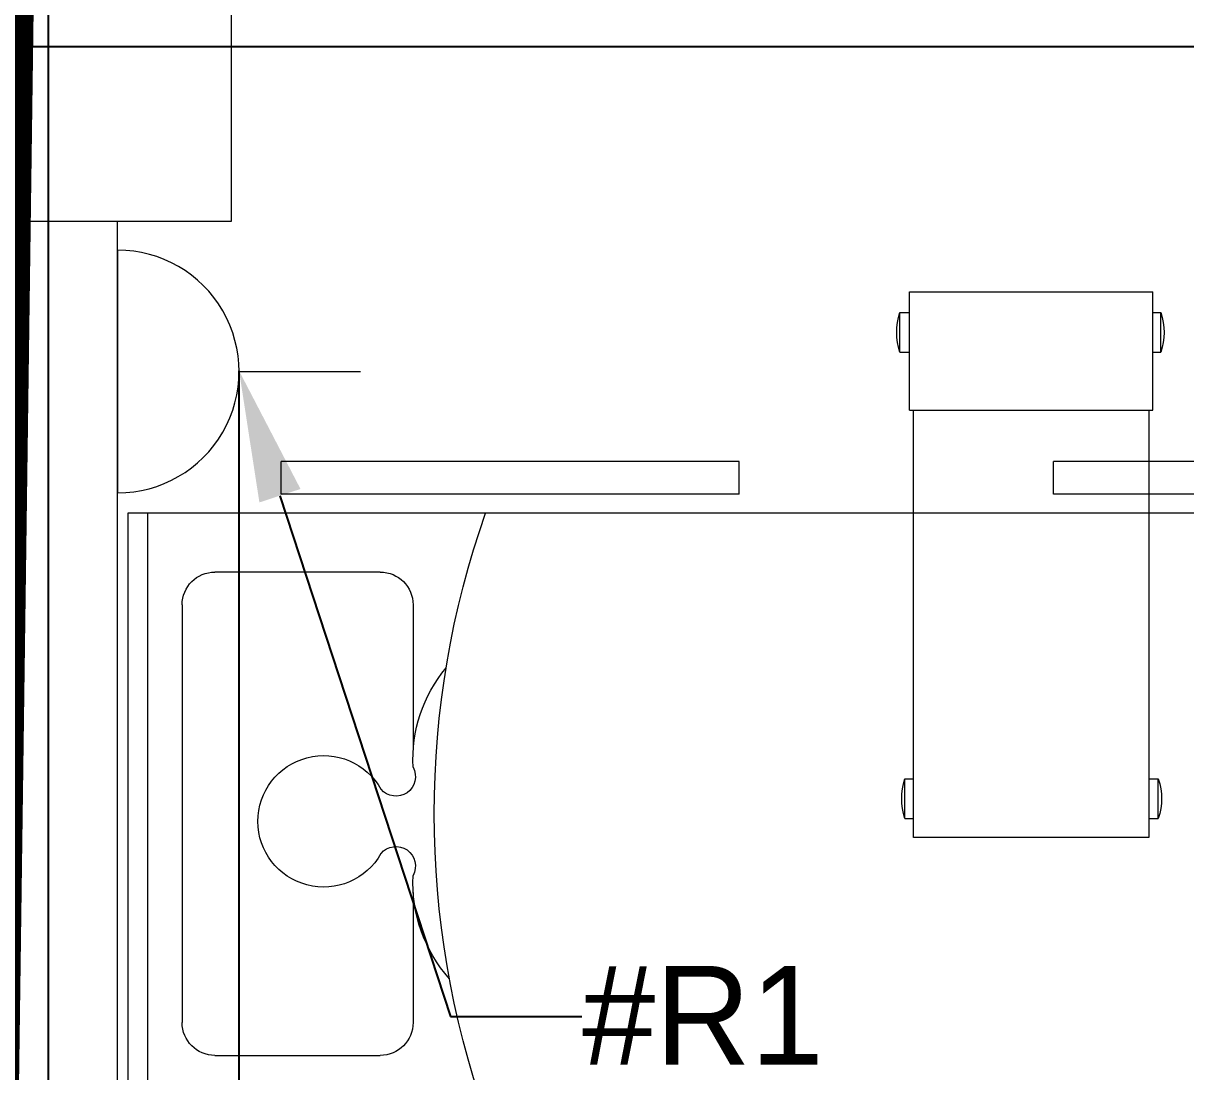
# Model space of a CAD drawing. Header units: metres. Extents: x 75097 to 220695, y -1557923 to -1361206.
# Drawn here: x 122725 to 124492, y -1427996 to -1426402 of the extents above; entities that cross this region are included whole.
import ezdxf
from ezdxf import colors
from ezdxf.entities.mleader import LeaderData, LeaderLine
from ezdxf.math import Vec2, Vec3

# ---------------------------------------------------------------- set-up
doc = ezdxf.new("R2010")
doc.units = ezdxf.units.M
doc.linetypes.add('DASHED2', pattern=[0.375, 0.25, -0.125])
doc.layers.get('0').update_dxf_attribs({"lineweight": 0})
doc.layers.add('A-100 - Copy$0$axes', color=8, linetype='Continuous')
for name, color, linetype, lineweight in [('A-100 - Copy$0$Medical Equipment and Furniture', 8, 'Continuous', 0), ('A-100 - Copy$0$Medical Equipment and Furniture1', 8, 'Continuous', 5), ('A-100 - Copy$0$Structure', 8, 'Continuous', 9), ('A-100 - Copy$0$Walls', 8, 'Continuous', 0)]:
    doc.layers.add(name, color=color, linetype=linetype, lineweight=lineweight)
doc.layers.add('E-POWR', color=7, linetype='Continuous', lineweight=9, true_color=0x4e7e3e)
doc.styles.get("Standard").update_dxf_attribs({"font": 'GOTHIC.TTF'})

# ---------------------------------------------------------------- blocks, each defined once
blk = doc.blocks.new('NORMAL SOCKET')
at = {"layer": 'E-POWR'}
for p, q in [((0, 307.7), (0, 615.4)), ((-307.7, 0), (307.7, 0))]:
    blk.add_line(p, q, dxfattribs=at)
blk.add_ellipse((0, 0), major_axis=(32.8, 305.9), ratio=1, start_param=4.81904, end_param=7.960633, dxfattribs=at)
blk = doc.blocks.new('A-100 - Copy$0$Hospital Bed')
at = {"layer": 'A-100 - Copy$0$Medical Equipment and Furniture1'}
for p, q in [((38.105, -102.6245, 0), (38.105, -101.7101, 0)), ((38.135, -102.6245, 0), (38.135, -101.7101, 0)), ((38.2374, -101.7997, 0), (38.4887, -101.7997, 0)), ((38.1874, -102.485, 0), (38.1874, -101.8497, 0)), ((38.5387, -102.0476, 0), (38.5387, -101.8497, 0)), ((38.5387, -102.485, 0), (38.5387, -102.264, 0)), ((38.4887, -102.535, 0), (38.2374, -102.535, 0)), ((40.4164, -102.6245, 0), (38.105, -102.6245, 0)), ((38.338, -102.6532, 0), (38.338, -102.7032, 0)), ((39.0347, -102.6532, 0), (38.338, -102.6532, 0)), ((39.0347, -102.6532, 0), (39.0347, -102.7032, 0)), ((40.209, -102.6532, 0), (39.5123, -102.6532, 0)), ((39.5123, -102.6532, 0), (39.5123, -102.7032, 0)), ((39.0347, -102.7032, 0), (38.338, -102.7032, 0)), ((40.209, -102.7032, 0), (39.5123, -102.7032, 0))]:
    blk.add_line(p, q, dxfattribs=at)
at = {"layer": 'A-100 - Copy$0$Medical Equipment and Furniture1', "elevation": 0}
for points in [[(38.6489, -102.6245), (38.6489, -102.6245), (38.6489, -102.6245), (38.6489, -102.6245), (38.6489, -102.6245), (38.6489, -102.6245), (38.6489, -102.6245), (38.6489, -102.6245), (38.6489, -102.6245), (38.6489, -102.6245), (38.6489, -102.6245), (38.6489, -102.6245), (38.6489, -102.6245), (38.6489, -102.6245), (38.6489, -102.6245), (38.6489, -102.6245), (38.6489, -102.6245), (38.6489, -102.6245), (38.6489, -102.6245), (38.6489, -102.6245), (38.6489, -102.6245), (38.6489, -102.6245), (38.6489, -102.6245), (38.6489, -102.6245), (38.6489, -102.6245), (38.6489, -102.6245), (38.6489, -102.6245), (38.6489, -102.6245), (38.6489, -102.6245), (38.6489, -102.6245), (38.6489, -102.6245), (38.6489, -102.6245), (38.6489, -102.6245), (38.6489, -102.6245), (38.6489, -102.6245), (38.6489, -102.6245), (38.6489, -102.6245), (38.6489, -102.6245), (38.6489, -102.6245), (38.6489, -102.6245), (38.6489, -102.6245), (38.6489, -102.6245), (38.6489, -102.6245), (38.6489, -102.6245), (38.6489, -102.6245), (38.6489, -102.6245), (38.6489, -102.6245), (38.6489, -102.6245), (38.6489, -102.6245), (38.6489, -102.6245), (38.6489, -102.6245), (38.6489, -102.6245), (38.6489, -102.6245), (38.6489, -102.6245), (38.6489, -102.6245), (38.6489, -102.6245), (38.6489, -102.6245), (38.6489, -102.6245), (38.6489, -102.6245), (38.6489, -102.6245), (38.6489, -102.6245), (38.6489, -102.6245), (38.6489, -102.6245), (38.6489, -102.6245), (38.6489, -102.6245), (38.6489, -102.6245), (38.6489, -102.6245), (38.6489, -102.6245), (38.6489, -102.6245), (38.6489, -102.6245), (38.6489, -102.6245), (38.6489, -102.6245), (38.6489, -102.6245), (38.6489, -102.6245), (38.6489, -102.6245), (38.6489, -102.6245), (38.6489, -102.6245), (38.6489, -102.6245), (38.6489, -102.6245), (38.6489, -102.6245), (38.6489, -102.6245), (38.6489, -102.6245), (38.6489, -102.6245), (38.6489, -102.6245), (38.6489, -102.6245), (38.6489, -102.6245), (38.6489, -102.6245), (38.6489, -102.6245), (38.6489, -102.6245), (38.6489, -102.6245), (38.6489, -102.6245), (38.6489, -102.6245), (38.6489, -102.6245), (38.6489, -102.6245), (38.6489, -102.6245), (38.6489, -102.6245), (38.6489, -102.6245), (38.6489, -102.6245), (38.6489, -102.6245), (38.6489, -102.6245), (38.6489, -102.6245), (38.6489, -102.6245), (38.6489, -102.6245), (38.6489, -102.6245), (38.6489, -102.6245), (38.6489, -102.6245), (38.6489, -102.6245), (38.6489, -102.6245), (38.6489, -102.6245), (38.6489, -102.6245), (38.6489, -102.6245), (38.6489, -102.6245), (38.6489, -102.6245), (38.6489, -102.6245), (38.6489, -102.6245), (38.6489, -102.6245), (38.6489, -102.6245), (38.6489, -102.6245), (38.6489, -102.6245), (38.6489, -102.6245), (38.6489, -102.6245), (38.6489, -102.6245), (38.6489, -102.6245), (38.6489, -102.6245), (38.6489, -102.6245), (38.6489, -102.6245), (38.6489, -102.6245), (38.6489, -102.6245), (38.6489, -102.6245), (38.6489, -102.6245), (38.6489, -102.6245), (38.6489, -102.6245), (38.6489, -102.6245), (38.6489, -102.6245), (38.6489, -102.6245), (38.6489, -102.6245), (38.6489, -102.6245), (38.6489, -102.6245), (38.6489, -102.6245), (38.6489, -102.6245), (38.6489, -102.6245), (38.6489, -102.6245), (38.6489, -102.6245), (38.6489, -102.6245), (38.6489, -102.6245), (38.6489, -102.6245), (38.6489, -102.6245), (38.6489, -102.6245), (38.6489, -102.6245), (38.6489, -102.6245), (38.6489, -102.6245), (38.6489, -102.6245), (38.6489, -102.6245), (38.6489, -102.6245), (38.6489, -102.6245), (38.6489, -102.6245), (38.6489, -102.6245), (38.6489, -102.6245), (38.6489, -102.6245), (38.6489, -102.6245), (38.6489, -102.6245), (38.6489, -102.6245), (38.6489, -102.6245), (38.6489, -102.6245), (38.6489, -102.6245), (38.6489, -102.6245), (38.6489, -102.6245), (38.6489, -102.6245), (38.6489, -102.6245), (38.6489, -102.6245), (38.6489, -102.6245), (38.6489, -102.6245), (38.6489, -102.6245), (38.6489, -102.6245), (38.6489, -102.6245), (38.6489, -102.6245), (38.6489, -102.6245), (38.6489, -102.6245), (38.6489, -102.6245), (38.6489, -102.6245), (38.6489, -102.6245), (38.6489, -102.6245), (38.6489, -102.6245), (38.6489, -102.6245), (38.6489, -102.6245), (38.6489, -102.6245), (38.6489, -102.6245), (38.6489, -102.6245), (38.6489, -102.6245), (38.6489, -102.6245), (38.6489, -102.6245), (38.6489, -102.6245), (38.6489, -102.6245), (38.6489, -102.6245), (38.6489, -102.6245), (38.6489, -102.6245), (38.6489, -102.6245), (38.6489, -102.6245), (38.6489, -102.6245), (38.6489, -102.6245), (38.6489, -102.6245), (38.6489, -102.6245), (38.6489, -102.6245), (38.6489, -102.6245), (38.6489, -102.6245), (38.6489, -102.6245), (38.6489, -102.6245), (38.6489, -102.6245), (38.6489, -102.6245), (38.6489, -102.6245), (38.6489, -102.6245), (38.6489, -102.6245), (38.6489, -102.6245), (38.6489, -102.6245), (38.6489, -102.6245), (38.6489, -102.6245), (38.6489, -102.6245), (38.6489, -102.6245), (38.6489, -102.6245)], [(38.6489, -102.6245), (38.6489, -102.6245), (38.6489, -102.6245), (38.6489, -102.6245), (38.6489, -102.6245), (38.6489, -102.6245), (38.6489, -102.6245), (38.6489, -102.6245), (38.6489, -102.6245), (38.6489, -102.6245), (38.6489, -102.6245), (38.6489, -102.6245), (38.6489, -102.6245), (38.6489, -102.6245), (38.6489, -102.6245), (38.6489, -102.6245), (38.6489, -102.6245), (38.6489, -102.6245), (38.6489, -102.6245), (38.6489, -102.6245), (38.6489, -102.6245), (38.6489, -102.6245), (38.6489, -102.6245), (38.6489, -102.6245), (38.6489, -102.6245), (38.6489, -102.6245), (38.6489, -102.6245), (38.6489, -102.6245), (38.6489, -102.6245), (38.6489, -102.6245), (38.6489, -102.6245), (38.6489, -102.6245), (38.6489, -102.6245), (38.6489, -102.6245), (38.6489, -102.6245), (38.6489, -102.6245), (38.6489, -102.6245), (38.6489, -102.6245), (38.6489, -102.6245), (38.6489, -102.6245), (38.6489, -102.6245), (38.6489, -102.6245), (38.6489, -102.6245), (38.6489, -102.6245), (38.6489, -102.6245), (38.6489, -102.6245), (38.6489, -102.6245), (38.6489, -102.6245), (38.6489, -102.6245), (38.6489, -102.6245), (38.6489, -102.6245), (38.6489, -102.6245), (38.6489, -102.6245), (38.6489, -102.6245), (38.6489, -102.6245), (38.6489, -102.6245), (38.6489, -102.6245), (38.6489, -102.6245), (38.6489, -102.6245), (38.6489, -102.6245), (38.6489, -102.6245), (38.6489, -102.6245), (38.6489, -102.6245), (38.6489, -102.6245), (38.6489, -102.6245), (38.6489, -102.6245), (38.6489, -102.6245), (38.6489, -102.6245), (38.6489, -102.6245), (38.6489, -102.6245), (38.6489, -102.6245), (38.6489, -102.6245), (38.6489, -102.6245), (38.6489, -102.6245), (38.6489, -102.6245), (38.6489, -102.6245), (38.6489, -102.6245), (38.6489, -102.6245), (38.6489, -102.6245), (38.6489, -102.6245), (38.6489, -102.6245), (38.6489, -102.6245), (38.6489, -102.6245), (38.6489, -102.6245), (38.6489, -102.6245), (38.6489, -102.6245), (38.6489, -102.6245), (38.6489, -102.6245), (38.6489, -102.6245), (38.6489, -102.6245), (38.6489, -102.6245), (38.6489, -102.6245), (38.6489, -102.6245), (38.6489, -102.6245), (38.6489, -102.6245), (38.6489, -102.6245), (38.6489, -102.6245), (38.6489, -102.6245), (38.6489, -102.6245), (38.6489, -102.6245), (38.6489, -102.6245), (38.6489, -102.6245), (38.6489, -102.6245), (38.6489, -102.6245), (38.6489, -102.6245), (38.6489, -102.6245), (38.6489, -102.6245), (38.6489, -102.6245), (38.6489, -102.6245), (38.6489, -102.6245), (38.6489, -102.6245), (38.6489, -102.6245), (38.6489, -102.6245), (38.6489, -102.6245), (38.6489, -102.6245), (38.6489, -102.6245), (38.6489, -102.6245), (38.6489, -102.6245), (38.6489, -102.6245), (38.6489, -102.6245), (38.6489, -102.6245), (38.6489, -102.6245), (38.6489, -102.6245), (38.6489, -102.6245), (38.6489, -102.6245), (38.6489, -102.6245), (38.6489, -102.6245), (38.6489, -102.6245), (38.6489, -102.6245), (38.6489, -102.6245), (38.6489, -102.6245), (38.6489, -102.6245), (38.6489, -102.6245), (38.6489, -102.6245), (38.6489, -102.6245), (38.6489, -102.6245), (38.6489, -102.6245), (38.6489, -102.6245), (38.6489, -102.6245), (38.6489, -102.6245), (38.6489, -102.6245), (38.6489, -102.6245), (38.6489, -102.6245), (38.6489, -102.6245), (38.6489, -102.6245), (38.6489, -102.6245), (38.6489, -102.6245), (38.6489, -102.6245), (38.6489, -102.6245), (38.6489, -102.6245), (38.6489, -102.6245), (38.6489, -102.6245), (38.6489, -102.6245), (38.6489, -102.6245), (38.6489, -102.6245), (38.6489, -102.6245), (38.6489, -102.6245), (38.6489, -102.6245), (38.6489, -102.6245), (38.6489, -102.6245), (38.6489, -102.6245), (38.6489, -102.6245), (38.6489, -102.6245), (38.6489, -102.6245), (38.6489, -102.6245), (38.6489, -102.6245), (38.6489, -102.6245), (38.6489, -102.6245), (38.6489, -102.6245), (38.6489, -102.6245), (38.6489, -102.6245), (38.6489, -102.6245), (38.6489, -102.6245), (38.6489, -102.6245), (38.6489, -102.6245), (38.6489, -102.6245), (38.6489, -102.6245), (38.6489, -102.6245), (38.6489, -102.6245), (38.6489, -102.6245), (38.6489, -102.6245), (38.6489, -102.6245), (38.6489, -102.6245), (38.6489, -102.6245), (38.6489, -102.6245), (38.6489, -102.6245), (38.6489, -102.6245), (38.6489, -102.6245), (38.6489, -102.6245), (38.6489, -102.6245), (38.6489, -102.6245), (38.6489, -102.6245), (38.6489, -102.6245), (38.6489, -102.6245), (38.6489, -102.6245), (38.6489, -102.6245), (38.6489, -102.6245), (38.6489, -102.6245), (38.6489, -102.6245), (38.6489, -102.6245), (38.6489, -102.6245), (38.6489, -102.6245), (38.6489, -102.6245), (38.6489, -102.6245), (38.6489, -102.6245), (38.6489, -102.6245), (38.6489, -102.6245), (38.6489, -102.6245), (38.6489, -102.6245), (38.6489, -102.6245), (38.6489, -102.6245), (38.6489, -102.6245), (38.6489, -102.6245), (38.6489, -102.6245)], [(38.6489, -102.6245), (38.6489, -102.6245), (38.6489, -102.6245), (38.6489, -102.6245), (38.6489, -102.6245), (38.6489, -102.6245), (38.6489, -102.6245), (38.6489, -102.6245), (38.6489, -102.6245), (38.6489, -102.6245), (38.6489, -102.6245), (38.6489, -102.6245), (38.6489, -102.6245), (38.6489, -102.6245), (38.6489, -102.6245), (38.6489, -102.6245), (38.6489, -102.6245), (38.6489, -102.6245), (38.6489, -102.6245), (38.6489, -102.6245), (38.6489, -102.6245), (38.6489, -102.6245), (38.6489, -102.6245), (38.6489, -102.6245), (38.6489, -102.6245), (38.6489, -102.6245), (38.6489, -102.6245), (38.6489, -102.6245), (38.6489, -102.6245), (38.6489, -102.6245), (38.6489, -102.6245), (38.6489, -102.6245), (38.6489, -102.6245), (38.6489, -102.6245), (38.6489, -102.6245), (38.6489, -102.6245), (38.6489, -102.6245), (38.6489, -102.6245), (38.6489, -102.6245), (38.6489, -102.6245), (38.6489, -102.6245), (38.6489, -102.6245), (38.6489, -102.6245), (38.6489, -102.6245), (38.6489, -102.6245), (38.6489, -102.6245), (38.6489, -102.6245), (38.6489, -102.6245), (38.6489, -102.6245), (38.6489, -102.6245), (38.6489, -102.6245), (38.6489, -102.6245), (38.6489, -102.6245), (38.6489, -102.6245), (38.6489, -102.6245), (38.6489, -102.6245), (38.6489, -102.6245), (38.6489, -102.6245), (38.6489, -102.6245), (38.6489, -102.6245), (38.6489, -102.6245), (38.6489, -102.6245), (38.6489, -102.6245), (38.6489, -102.6245), (38.6489, -102.6245), (38.6489, -102.6245), (38.6489, -102.6245), (38.6489, -102.6245), (38.6489, -102.6245), (38.6489, -102.6245), (38.6489, -102.6245), (38.6489, -102.6245), (38.6489, -102.6245), (38.6489, -102.6245), (38.6489, -102.6245), (38.6489, -102.6245), (38.6489, -102.6245), (38.6489, -102.6245), (38.6489, -102.6245), (38.6489, -102.6245), (38.6489, -102.6245), (38.6489, -102.6245), (38.6489, -102.6245), (38.6489, -102.6245), (38.6489, -102.6245), (38.6489, -102.6245), (38.6489, -102.6245), (38.6489, -102.6245), (38.6489, -102.6245), (38.6489, -102.6245), (38.6489, -102.6245), (38.6489, -102.6245), (38.6489, -102.6245), (38.6489, -102.6245), (38.6489, -102.6245), (38.6489, -102.6245), (38.6489, -102.6245), (38.6489, -102.6245), (38.6489, -102.6245), (38.6489, -102.6245), (38.6489, -102.6245), (38.6489, -102.6245), (38.6489, -102.6245), (38.6489, -102.6245), (38.6489, -102.6245), (38.6489, -102.6245), (38.6489, -102.6245), (38.6489, -102.6245), (38.6489, -102.6245), (38.6489, -102.6245), (38.6489, -102.6245), (38.6489, -102.6245), (38.6489, -102.6245), (38.6489, -102.6245), (38.6489, -102.6245), (38.6489, -102.6245), (38.6489, -102.6245), (38.6489, -102.6245), (38.6489, -102.6245), (38.6489, -102.6245), (38.6489, -102.6245), (38.6489, -102.6245), (38.6489, -102.6245), (38.6489, -102.6245), (38.6489, -102.6245), (38.6489, -102.6245), (38.6489, -102.6245), (38.6489, -102.6245), (38.6489, -102.6245), (38.6489, -102.6245), (38.6489, -102.6245), (38.6489, -102.6245), (38.6489, -102.6245), (38.6489, -102.6245), (38.6489, -102.6245), (38.6489, -102.6245), (38.6489, -102.6245), (38.6489, -102.6245), (38.6489, -102.6245), (38.6489, -102.6245), (38.6489, -102.6245), (38.6489, -102.6245), (38.6489, -102.6245), (38.6489, -102.6245), (38.6489, -102.6245), (38.6489, -102.6245), (38.6489, -102.6245), (38.6489, -102.6245), (38.6489, -102.6245), (38.6489, -102.6245), (38.6489, -102.6245), (38.6489, -102.6245), (38.6489, -102.6245), (38.6489, -102.6245), (38.6489, -102.6245), (38.6489, -102.6245), (38.6489, -102.6245), (38.6489, -102.6245), (38.6489, -102.6245), (38.6489, -102.6245), (38.6489, -102.6245), (38.6489, -102.6245), (38.6489, -102.6245), (38.6489, -102.6245), (38.6489, -102.6245), (38.6489, -102.6245), (38.6489, -102.6245), (38.6489, -102.6245), (38.6489, -102.6245), (38.6489, -102.6245), (38.6489, -102.6245), (38.6489, -102.6245), (38.6489, -102.6245), (38.6489, -102.6245), (38.6489, -102.6245), (38.6489, -102.6245), (38.6489, -102.6245), (38.6489, -102.6245), (38.6489, -102.6245), (38.6489, -102.6245), (38.6489, -102.6245), (38.6489, -102.6245), (38.6489, -102.6245), (38.6489, -102.6245), (38.6489, -102.6245), (38.6489, -102.6245), (38.6489, -102.6245), (38.6489, -102.6245), (38.6489, -102.6245), (38.6489, -102.6245), (38.6489, -102.6245), (38.6489, -102.6245), (38.6489, -102.6245), (38.6489, -102.6245), (38.6489, -102.6245), (38.6489, -102.6245), (38.6489, -102.6245), (38.6489, -102.6245), (38.6489, -102.6245), (38.6489, -102.6245), (38.6489, -102.6245), (38.6489, -102.6245), (38.6489, -102.6245), (38.6489, -102.6245), (38.6489, -102.6245), (38.6489, -102.6245), (38.6489, -102.6245), (38.6489, -102.6245), (38.6489, -102.6245), (38.6489, -102.6245), (38.6489, -102.6245), (38.6489, -102.6245), (38.6489, -102.6245), (38.6489, -102.6245), (38.6489, -102.6245), (38.6489, -102.6245), (38.6489, -102.6245), (38.6489, -102.6245), (38.6489, -102.6245), (38.6489, -102.6245), (38.6489, -102.6245), (38.6489, -102.6245), (38.6489, -102.6245), (38.6489, -102.6245), (38.6489, -102.6245), (38.6489, -102.6245), (38.6489, -102.6245), (38.6489, -102.6245), (38.6489, -102.6245), (38.6489, -102.6245), (38.6489, -102.6245), (38.6489, -102.6245), (38.6489, -102.6245), (38.6489, -102.6245), (38.6489, -102.6245), (38.6489, -102.6245), (38.6489, -102.6245), (38.6489, -102.6245), (38.6489, -102.6245), (38.6489, -102.6245), (38.6489, -102.6245), (38.6489, -102.6245), (38.6489, -102.6245), (38.6489, -102.6245), (38.6489, -102.6245), (38.6489, -102.6245), (38.6489, -102.6245), (38.6489, -102.6245), (38.6489, -102.6245), (38.6489, -102.6245), (38.6489, -102.6245), (38.6489, -102.6245), (38.6489, -102.6245), (38.6489, -102.6245), (38.6489, -102.6245), (38.6489, -102.6245), (38.6489, -102.6245), (38.6489, -102.6245), (38.6489, -102.6245), (38.6489, -102.6245), (38.6489, -102.6245), (38.6489, -102.6245), (38.6489, -102.6245), (38.6489, -102.6245), (38.6489, -102.6245), (38.6489, -102.6245), (38.6489, -102.6245), (38.6489, -102.6245), (38.6489, -102.6245), (38.6489, -102.6245), (38.6489, -102.6245), (38.6489, -102.6245), (38.6489, -102.6245), (38.6489, -102.6245), (38.6489, -102.6245), (38.6489, -102.6245), (38.6489, -102.6245)]]:
    blk.add_lwpolyline(points, close=True, dxfattribs=at)
for points in [[(38.6489, -102.6245), (38.6489, -102.6245), (38.6489, -102.6245), (38.6489, -102.6245), (38.6489, -102.6245), (38.6489, -102.6245), (38.6489, -102.6245), (38.6489, -102.6245)], [(38.6489, -102.6245), (38.6489, -102.6245), (38.6489, -102.6245), (38.6489, -102.6245), (38.6489, -102.6245), (38.6489, -102.6245), (38.6489, -102.6245), (38.6489, -102.6245), (38.6489, -102.6245), (38.6489, -102.6245), (38.6489, -102.6245), (38.6489, -102.6245), (38.6489, -102.6245), (38.6489, -102.6245), (38.6489, -102.6245), (38.6489, -102.6245), (38.6489, -102.6245), (38.6489, -102.6245), (38.6489, -102.6245), (38.6489, -102.6245), (38.6489, -102.6245), (38.6489, -102.6245), (38.6489, -102.6245), (38.6489, -102.6245), (38.6489, -102.6245), (38.6489, -102.6245), (38.6489, -102.6245), (38.6489, -102.6245), (38.6489, -102.6245), (38.6489, -102.6245), (38.6489, -102.6245), (38.6489, -102.6245), (38.6489, -102.6245), (38.6489, -102.6245), (38.6489, -102.6245), (38.6489, -102.6245), (38.6489, -102.6245), (38.6489, -102.6245), (38.6489, -102.6245), (38.6489, -102.6245), (38.6489, -102.6245), (38.6489, -102.6245), (38.6489, -102.6245), (38.6489, -102.6245), (38.6489, -102.6245), (38.6489, -102.6245), (38.6489, -102.6245), (38.6489, -102.6245), (38.6489, -102.6245), (38.6489, -102.6245), (38.6489, -102.6245), (38.6489, -102.6245), (38.6489, -102.6245), (38.6489, -102.6245), (38.6489, -102.6245), (38.6489, -102.6245), (38.6489, -102.6245), (38.6489, -102.6245), (38.6489, -102.6245), (38.6489, -102.6245), (38.6489, -102.6245), (38.6489, -102.6245), (38.6489, -102.6245), (38.6489, -102.6245), (38.6489, -102.6245), (38.6489, -102.6245), (38.6489, -102.6245), (38.6489, -102.6245), (38.6489, -102.6245), (38.6489, -102.6245), (38.6489, -102.6245), (38.6489, -102.6245), (38.6489, -102.6245), (38.6489, -102.6245), (38.6489, -102.6245), (38.6489, -102.6245), (38.6489, -102.6245), (38.6489, -102.6245), (38.6489, -102.6245), (38.6489, -102.6245), (38.6489, -102.6245), (38.6489, -102.6245), (38.6489, -102.6245), (38.6489, -102.6245), (38.6489, -102.6245), (38.6489, -102.6245), (38.6489, -102.6245), (38.6489, -102.6245), (38.6489, -102.6245), (38.6489, -102.6245), (38.6489, -102.6245), (38.6489, -102.6245), (38.6489, -102.6245), (38.6489, -102.6245), (38.6489, -102.6245), (38.6489, -102.6245), (38.6489, -102.6245), (38.6489, -102.6245), (38.6489, -102.6245), (38.6489, -102.6245), (38.6489, -102.6245), (38.6489, -102.6245), (38.6489, -102.6245), (38.6489, -102.6245), (38.6489, -102.6245), (38.6489, -102.6245), (38.6489, -102.6245), (38.6489, -102.6245), (38.6489, -102.6245), (38.6489, -102.6245), (38.6489, -102.6245)], [(38.6489, -102.6245), (38.6489, -102.6245), (38.6489, -102.6245), (38.6489, -102.6245), (38.6489, -102.6245), (38.6489, -102.6245), (38.6489, -102.6245), (38.6489, -102.6245), (38.6489, -102.6245), (38.6489, -102.6245), (38.6489, -102.6245), (38.6489, -102.6245), (38.6489, -102.6245), (38.6489, -102.6245), (38.6489, -102.6245), (38.6489, -102.6245), (38.6489, -102.6245)], [(38.6489, -102.6245), (38.6489, -102.6245), (38.6489, -102.6245), (38.6489, -102.6245), (38.6489, -102.6245), (38.6489, -102.6245), (38.6489, -102.6245)], [(38.6489, -102.6245), (38.6489, -102.6245), (38.6489, -102.6245), (38.6489, -102.6245), (38.6489, -102.6245), (38.6489, -102.6245), (38.6489, -102.6245), (38.6489, -102.6245), (38.6489, -102.6245), (38.6489, -102.6245), (38.6489, -102.6245), (38.6489, -102.6245)], [(38.6489, -102.6245), (38.6489, -102.6245), (38.6489, -102.6245), (38.6489, -102.6245), (38.6489, -102.6245), (38.6489, -102.6245), (38.6489, -102.6245), (38.6489, -102.6245), (38.6489, -102.6245), (38.6489, -102.6245), (38.6489, -102.6245), (38.6489, -102.6245), (38.6489, -102.6245), (38.6489, -102.6245), (38.6489, -102.6245), (38.6489, -102.6245), (38.6489, -102.6245), (38.6489, -102.6245), (38.6489, -102.6245), (38.6489, -102.6245), (38.6489, -102.6245), (38.6489, -102.6245), (38.6489, -102.6245), (38.6489, -102.6245), (38.6489, -102.6245), (38.6489, -102.6245), (38.6489, -102.6245), (38.6489, -102.6245), (38.6489, -102.6245), (38.6489, -102.6245), (38.6489, -102.6245), (38.6489, -102.6245), (38.6489, -102.6245), (38.6489, -102.6245), (38.6489, -102.6245), (38.6489, -102.6245), (38.6489, -102.6245), (38.6489, -102.6245), (38.6489, -102.6245), (38.6489, -102.6245), (38.6489, -102.6245), (38.6489, -102.6245), (38.6489, -102.6245), (38.6489, -102.6245), (38.6489, -102.6245), (38.6489, -102.6245), (38.6489, -102.6245), (38.6489, -102.6245), (38.6489, -102.6245), (38.6489, -102.6245), (38.6489, -102.6245), (38.6489, -102.6245), (38.6489, -102.6245), (38.6489, -102.6245), (38.6489, -102.6245), (38.6489, -102.6245), (38.6489, -102.6245), (38.6489, -102.6245), (38.6489, -102.6245), (38.6489, -102.6245), (38.6489, -102.6245), (38.6489, -102.6245), (38.6489, -102.6245), (38.6489, -102.6245), (38.6489, -102.6245), (38.6489, -102.6245), (38.6489, -102.6245), (38.6489, -102.6245), (38.6489, -102.6245), (38.6489, -102.6245), (38.6489, -102.6245), (38.6489, -102.6245), (38.6489, -102.6245), (38.6489, -102.6245), (38.6489, -102.6245), (38.6489, -102.6245), (38.6489, -102.6245), (38.6489, -102.6245), (38.6489, -102.6245), (38.6489, -102.6245), (38.6489, -102.6245), (38.6489, -102.6245), (38.6489, -102.6245), (38.6489, -102.6245), (38.6489, -102.6245), (38.6489, -102.6245), (38.6489, -102.6245), (38.6489, -102.6245), (38.6489, -102.6245)], [(38.6489, -102.6245), (38.6489, -102.6245), (38.6489, -102.6245), (38.6489, -102.6245), (38.6489, -102.6245), (38.6489, -102.6245), (38.6489, -102.6245), (38.6489, -102.6245), (38.6489, -102.6245), (38.6489, -102.6245), (38.6489, -102.6245), (38.6489, -102.6245), (38.6489, -102.6245), (38.6489, -102.6245), (38.6489, -102.6245), (38.6489, -102.6245), (38.6489, -102.6245), (38.6489, -102.6245), (38.6489, -102.6245), (38.6489, -102.6245), (38.6489, -102.6245), (38.6489, -102.6245), (38.6489, -102.6245), (38.6489, -102.6245), (38.6489, -102.6245), (38.6489, -102.6245), (38.6489, -102.6245), (38.6489, -102.6245), (38.6489, -102.6245), (38.6489, -102.6245), (38.6489, -102.6245), (38.6489, -102.6245), (38.6489, -102.6245), (38.6489, -102.6245), (38.6489, -102.6245), (38.6489, -102.6245), (38.6489, -102.6245), (38.6489, -102.6245), (38.6489, -102.6245), (38.6489, -102.6245), (38.6489, -102.6245), (38.6489, -102.6245), (38.6489, -102.6245), (38.6489, -102.6245), (38.6489, -102.6245), (38.6489, -102.6245), (38.6489, -102.6245), (38.6489, -102.6245), (38.6489, -102.6245), (38.6489, -102.6245), (38.6489, -102.6245), (38.6489, -102.6245), (38.6489, -102.6245), (38.6489, -102.6245)], [(38.6489, -102.6245), (38.6489, -102.6245), (38.6489, -102.6245), (38.6489, -102.6245), (38.6489, -102.6245), (38.6489, -102.6245), (38.6489, -102.6245), (38.6489, -102.6245), (38.6489, -102.6245), (38.6489, -102.6245)], [(38.6489, -102.6245), (38.6489, -102.6245), (38.6489, -102.6245), (38.6489, -102.6245), (38.6489, -102.6245), (38.6489, -102.6245), (38.6489, -102.6245), (38.6489, -102.6245), (38.6489, -102.6245), (38.6489, -102.6245)], [(38.6489, -102.6245), (38.6489, -102.6245), (38.6489, -102.6245), (38.6489, -102.6245), (38.6489, -102.6245), (38.6489, -102.6245), (38.6489, -102.6245), (38.6489, -102.6245), (38.6489, -102.6245), (38.6489, -102.6245), (38.6489, -102.6245), (38.6489, -102.6245), (38.6489, -102.6245), (38.6489, -102.6245), (38.6489, -102.6245)], [(38.6489, -102.6245), (38.6489, -102.6245), (38.6489, -102.6245), (38.6489, -102.6245), (38.6489, -102.6245), (38.6489, -102.6245), (38.6489, -102.6245), (38.6489, -102.6245), (38.6489, -102.6245), (38.6489, -102.6245)], [(38.6489, -102.6245), (38.6489, -102.6245), (38.6489, -102.6245), (38.6489, -102.6245), (38.6489, -102.6245), (38.6489, -102.6245), (38.6489, -102.6245)], [(38.6489, -102.6245), (38.6489, -102.6245), (38.6489, -102.6245), (38.6489, -102.6245), (38.6489, -102.6245), (38.6489, -102.6245), (38.6489, -102.6245), (38.6489, -102.6245), (38.6489, -102.6245), (38.6489, -102.6245)], [(38.6489, -102.6245), (38.6489, -102.6245), (38.6489, -102.6245), (38.6489, -102.6245), (38.6489, -102.6245), (38.6489, -102.6245), (38.6489, -102.6245), (38.6489, -102.6245), (38.6489, -102.6245), (38.6489, -102.6245), (38.6489, -102.6245), (38.6489, -102.6245), (38.6489, -102.6245), (38.6489, -102.6245), (38.6489, -102.6245), (38.6489, -102.6245), (38.6489, -102.6245), (38.6489, -102.6245)], [(38.6489, -102.6245), (38.6489, -102.6245), (38.6489, -102.6245), (38.6489, -102.6245), (38.6489, -102.6245), (38.6489, -102.6245), (38.6489, -102.6245), (38.6489, -102.6245), (38.6489, -102.6245)]]:
    blk.add_lwpolyline(points, dxfattribs=at)
at = {"layer": 'A-100 - Copy$0$Medical Equipment and Furniture1'}
for centre, radius, start, end in [((39.9488, -102.1673, 0), 1.378, 160.6222, 199.3778), ((38.2374, -101.8497, 0), 0.05, 90, 180), ((38.4887, -101.8497, 0), 0.05, 0, 90), ((38.7578, -102.0625, 0), 0.2195, 138.2973, 182.816), ((38.4026, -102.1558, 0), 0.1, 29.3037, 330.6963), ((38.5126, -102.0878, 0), 0.0297, 220.0437, 29.1003), ((38.5126, -102.2238, 0), 0.0297, 330.8997, 139.9563), ((38.7578, -102.2491, 0), 0.2195, 177.184, 219.6878), ((38.2374, -102.485, 0), 0.05, 180, 270), ((38.4887, -102.485, 0), 0.05, 270, 0)]:
    blk.add_arc(centre, radius, start, end, dxfattribs=at)
blk = doc.blocks.new('A-100 - Copy$0$HF13963-P')
at = {"layer": 'A-100 - Copy$0$Medical Equipment and Furniture1'}
for p, q in [((0.0915, 0.1995), (0.0315, 0.1995)), ((0.0315, 0.1995), (0.0315, 0.185)), ((0.0915, 0.1995), (0.0915, 0.185)), ((0.18, 0.185), (0, 0.185)), ((0, 0.185), (0, -0.185)), ((0.18, 0.185), (0.18, -0.185)), ((0.83, 0.1788), (0.18, 0.1788)), ((0.8007, 0.1919), (0.7407, 0.1919)), ((0.7407, 0.1919), (0.7407, 0.1788)), ((0.8007, 0.1919), (0.8007, 0.1788)), ((0.83, -0.1788), (0.83, 0.1788)), ((0.18, -0.185), (0, -0.185)), ((0.0315, -0.185), (0.0315, -0.1971)), ((0.0915, -0.185), (0.0915, -0.1971)), ((0.18, -0.1788), (0.83, -0.1788)), ((0.7407, -0.1788), (0.7407, -0.1933)), ((0.8007, -0.1933), (0.7407, -0.1933)), ((0.8007, -0.1788), (0.8007, -0.1933)), ((0.0915, -0.1971), (0.0315, -0.1971))]:
    blk.add_line(p, q, dxfattribs=at)
for centre, start, end in [((0.0615, 0.112), 71.0754, 108.9246), ((0.7707, 0.1044), 71.0754, 108.9246), ((0.7707, -0.1058), 251.0754, 288.9246), ((0.0615, -0.1096), 251.0754, 288.9246)]:
    blk.add_arc(centre, 0.0925, start, end, dxfattribs=at)
blk = doc.blocks.new('A-100 - Copy')
at = {"layer": 'A-100 - Copy$0$axes'}
for p, q in [((122763.3, -1477297.4, 0), (122763.3, -1387547.7, 0)), ((178940.3, -1426437.7, 2.4), (96049.7, -1426437.7, 2.4))]:
    blk.add_line(p, q, dxfattribs=at)
at = {"layer": 'A-100 - Copy$0$Structure', "elevation": 0}
blk.add_lwpolyline([(122511.2, -1426702.7), (123041.2, -1426702.7), (123041.2, -1426172.7), (122511.2, -1426172.7)], close=True, dxfattribs=at)
at = {"layer": 'A-100 - Copy$0$Walls'}
blk.add_line((122868.3, -1431222.7, 0), (122868.3, -1426702.7, 0), dxfattribs=at)
at = {"layer": 'A-100 - Copy$0$Medical Equipment and Furniture', "zscale": 1000}
for name, p, xscale, yscale, rotation in [('A-100 - Copy$0$HF13963-P', (124257.4, -1426810.3, 0), -1000.000000000001, 1000.000000000001, 89.99999880791077), ('A-100 - Copy$0$Hospital Bed', (84778.9, -1529771.3, 0), -1000, 1000, 180)]:
    blk.add_blockref(name, p, dxfattribs=dict(at, xscale=xscale, yscale=yscale, rotation=rotation))

msp = doc.modelspace()

# ---------------------------------------------------------------- linework, layer by layer
at = {"layer": 'E-POWR', "color": 240, "linetype": 'DASHED2', "ltscale": 500, "true_color": 0xf10e52, "const_width": 100, "elevation": 0}
msp.add_lwpolyline([(115314.3, -1421042.7), (122763.3, -1421042.7), (122643.3, -1429852.7), (109455, -1429732.3), (109455, -1447867.7), (115125.3, -1447867.7), (115013.3, -1454972.7), (147820.4, -1454991.2)], dxfattribs=at)
at = {"layer": 'E-POWR', "const_width": 3, "elevation": 0}
msp.add_lwpolyline([(129727.2, -1431036), (126627.3, -1431036), (123053.8, -1431036), (123052.9, -1430898.4), (123052.9, -1429114.1), (123052.9, -1428464.3), (123052.9, -1426930.1)], dxfattribs=at)

# ---------------------------------------------------------------- block references
at = {"layer": 'E-POWR', "color": 85, "xscale": 0.6, "yscale": 0.6, "zscale": 0.6, "rotation": 270}
msp.add_blockref('NORMAL SOCKET', (122868.3, -1426931.3, 0), dxfattribs=at)

# ---------------------------------------------------------------- leaders
at = {"layer": 'E-POWR'}
ml = msp.add_multileader_mtext('Standard', dxfattribs=at)
ml.set_content('#R1\\PTO PP-05', color=256)
ml.set_leader_properties()
ml.build(insert=Vec2(0, 0))
ml.multileader.update_dxf_attribs({"text_right_attachment_type": 6, "dogleg_length": 200, "arrow_head_size": 200})
ctx = ml.context
ctx.base_point, ctx.char_height, ctx.arrow_head_size, ctx.landing_gap_size, ctx.plane_origin = Vec3(123574.2, -1427912.3, 0), 150, 200, 0.09, Vec3(124213.4, -1428995.9, 0)
ctx.right_attachment = 6
notes = []
notes.append((ctx, [(0, (1, 1, 0), (123374.2, -1427912.3, 0), (1, 0), 200, [(0, [(123052.9, -1426930.1, 0)], 0, [])])]))
ctx.mtext.insert, ctx.mtext.flow_direction = Vec3(123574.3, -1427835.4, 0), 5
for ctx, leaders in notes:
    for number, flags, end, landing, length, lines in leaders:
        leader = LeaderData()
        leader.index, (leader.has_last_leader_line, leader.has_dogleg_vector, leader.attachment_direction) = number, flags
        leader.last_leader_point, leader.dogleg_vector, leader.dogleg_length = Vec3(end), Vec3(landing), length
        for number, points, colour, breaks in lines:
            line = LeaderLine()
            line.index, line.vertices, line.color, line.breaks = number, Vec3.list(points), colors.encode_raw_color(colour), breaks
            leader.lines.append(line)
        ctx.leaders.append(leader)

# ---------------------------------------------------------------- next in the draw order: block references
msp.add_blockref('A-100 - Copy', (0, 0))

doc.saveas('drawing.dxf')
